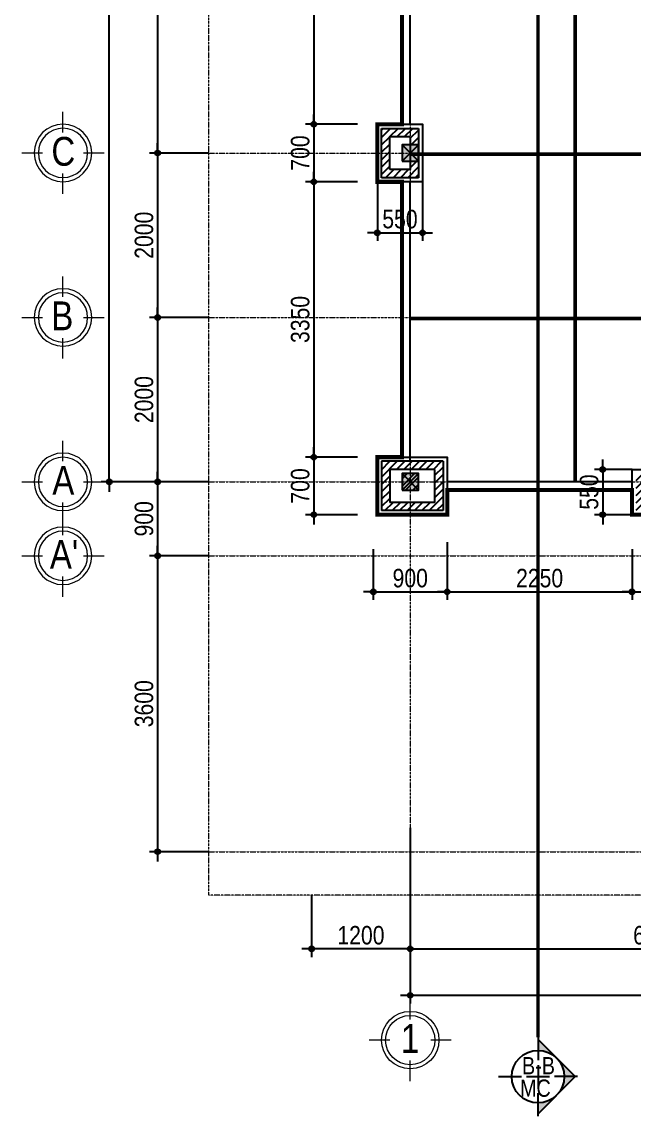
# Model space of a CAD drawing. Extents: x -79995 to 347433, y -157641 to 104789.
# Drawn here: x -17830 to -10377, y -1469 to 11844 of the extents above; entities that cross this region are included whole.
import ezdxf
from ezdxf.enums import TextEntityAlignment as Align

# ---------------------------------------------------------------- set-up
doc = ezdxf.new("R2010")
doc.units = 0
doc.linetypes.add('ACAD_ISO10W100', pattern=[18, 12, -3, 0, -3])
doc.linetypes.add('DASHED2', pattern=[0.375, 0.25, -0.125])
doc.layers.get('0').update_dxf_attribs({"color": 255, "linetype": 'CONTINUOUS'})
doc.layers.get('DEFPOINTS').update_dxf_attribs({"linetype": 'CONTINUOUS'})
for name, color, linetype in [('009', 251, 'CONTINUOUS'), ('daucat', 220, 'CONTINUOUS'), ('DIM', 1, 'CONTINUOUS'), ('KYHIEU', 3, 'CONTINUOUS'), ('TAGS', 60, 'CONTINUOUS'), ('TUONG', 131, 'CONTINUOUS'), ('WALL', 4, 'CONTINUOUS')]:
    doc.layers.add(name, color=color, linetype=linetype)
for name, color, linetype, lineweight in [('NET-THAY', 2, 'CONTINUOUS', 13), ('TEN TRUC', 3, 'CONTINUOUS', 18), ('TRUC', 24, 'CONTINUOUS', 0)]:
    doc.layers.add(name, color=color, linetype=linetype, lineweight=lineweight)
doc.styles.add('HEL-CONDENSE', font='')
doc.styles.get("Standard").update_dxf_attribs({"font": '', "height": 25})
doc.styles.add('VNI-HELVE-CONDENSE', font='')
doc.styles.add('VNI-HELVE-CONDENSEN', font='')
doc.styles.get('HEL-CONDENSE').set_extended_font_data('VNI-Helve-Condense')
doc.styles.get('Standard').set_extended_font_data('VNI-Helve-Condense')
doc.styles.get('VNI-HELVE-CONDENSE').set_extended_font_data('VNI-Helve-Condense')
doc.styles.get('VNI-HELVE-CONDENSEN').set_extended_font_data('VNI-Helve-Condense')
doc.dimstyles.new('D100', dxfattribs={"dimtxt": 225, "dimasz": 1.2, "dimexe": 100, "dimexo": 0, "dimgap": 50, "dimtad": 1, "dimdec": 0, "dimzin": 13, "dimdsep": 46, "dimtxsty": 'HEL-CONDENSE', "dimblk": 'D50', "dimcen": 0, "dimclrd": 1, "dimclre": 1, "dimclrt": 7, "dimadec": 0, "dimazin": 0, "dimtfac": 1, "dimtdec": 0, "dimtmove": 0, "dimatfit": 3, "dimldrblk": 'D50', "dimfxl": 1, "dimtolj": 1, "dimtzin": 13, "dimarcsym": 0})
doc.dimstyles.get("Standard").update_dxf_attribs({"dimtxt": 0.18, "dimasz": 0.18, "dimexe": 0.18, "dimexo": 0.0625, "dimgap": 0.09, "dimtad": 0, "dimtih": 1, "dimtoh": 1, "dimdec": 4, "dimzin": 0, "dimdsep": 46, "dimtxsty": 'Standard', "dimcen": 0.09, "dimadec": 0, "dimazin": 0, "dimtfac": 1, "dimtdec": 4, "dimtofl": 0, "dimtmove": 0, "dimatfit": 3, "dimfxl": 1, "dimtolj": 1, "dimtzin": 0, "dimarcsym": 0})
pattern_1 = [(45, (-1312525.24, -405070), (-44.9012806, 44.9012806), [])]

# ---------------------------------------------------------------- blocks, each defined once
blk = doc.blocks.new('D50')
at = {"layer": 'DIM'}
blk.add_hatch(color=256, dxfattribs=at).paths.add_polyline_path([(25, 0, 1), (-25, 0, 1)])
blk.add_line((25, 0), (100, 0), dxfattribs=at)
blk.add_circle((0, 0), 25, dxfattribs=at)
blk = doc.blocks.new('*D69')
at = {"layer": 'DEFPOINTS', "color": 0, "transparency": 16777216}
for p in [(-13102, 1327), (-7102, 1327), (-7102, 565)]:
    blk.add_point(p, dxfattribs=at)
at = {"layer": 'DIM', "color": 1, "lineweight": -2, "transparency": 16777216}
for p, q in [((-13102, 1327), (-13102, 465)), ((-7102, 1327), (-7102, 465)), ((-13100, 565), (-7103, 565))]:
    blk.add_line(p, q, dxfattribs=at)
at = {"layer": 'DIM', "color": 1, "lineweight": -2, "transparency": 16777216, "xscale": 1.199999999999999, "yscale": 1.199999999999999, "zscale": 1.199999999999999, "rotation": 180}
blk.add_blockref('D50', (-13102, 565), dxfattribs=at)
at = {"layer": 'DIM', "color": 1, "lineweight": -2, "transparency": 16777216, "xscale": 1.199999999999999, "yscale": 1.199999999999999, "zscale": 1.199999999999999}
blk.add_blockref('D50', (-7102, 565), dxfattribs=at)
at = {"layer": 'DIM', "color": 7, "transparency": 16777216, "insert": (-10102, 730), "char_height": 225, "attachment_point": 5, "style": 'HEL-CONDENSE'}
blk.add_mtext('\\A1;6000', dxfattribs=at)
blk = doc.blocks.new('A$C206177D3')
at = {"layer": 'TEN TRUC', "ltscale": 1000}
for p, q in [((-37, 240), (-37, 490)), ((-287, -10), (-537, -10)), ((463, -10), (213, -10)), ((-37, -510), (-37, -260))]:
    blk.add_line(p, q, dxfattribs=at)
blk.add_circle((-37, -10), 350, dxfattribs=at)
at = {"layer": 'TEN TRUC', "color": 254, "ltscale": 1000}
blk.add_circle((-37, -10), 300, dxfattribs=at)
blk = doc.blocks.new('*D78')
at = {"layer": 'DEFPOINTS', "color": 0, "transparency": 16777216}
for p in [(-15556, 14248), (-16177, 10248), (-15556, 10248)]:
    blk.add_point(p, dxfattribs=at)
at = {"layer": 'DIM', "color": 1, "lineweight": -2, "transparency": 16777216}
for p, q in [((-15556, 14248), (-16277, 14248)), ((-16177, 14246), (-16177, 10249)), ((-15556, 10248), (-16277, 10248))]:
    blk.add_line(p, q, dxfattribs=at)
at = {"layer": 'DIM', "color": 1, "lineweight": -2, "transparency": 16777216, "xscale": 1.199999999999999, "yscale": 1.199999999999999, "zscale": 1.199999999999999}
for p, rotation in [((-16177, 14248), 90), ((-16177, 10248), 270)]:
    blk.add_blockref('D50', p, dxfattribs=dict(at, rotation=rotation))
at = {"layer": 'DIM', "color": 7, "transparency": 16777216, "insert": (-16342, 12248), "char_height": 225, "attachment_point": 5, "rotation": 90, "style": 'HEL-CONDENSE'}
blk.add_mtext('\\A1;4000', dxfattribs=at)
blk = doc.blocks.new('*D79')
at = {"layer": 'DEFPOINTS', "color": 0, "transparency": 16777216}
for p in [(-15556, 10248), (-16177, 8248), (-15556, 8248)]:
    blk.add_point(p, dxfattribs=at)
at = {"layer": 'DIM', "color": 1, "lineweight": -2, "transparency": 16777216}
for p, q in [((-15556, 10248), (-16277, 10248)), ((-16177, 10246), (-16177, 8249)), ((-15556, 8248), (-16277, 8248))]:
    blk.add_line(p, q, dxfattribs=at)
at = {"layer": 'DIM', "color": 1, "lineweight": -2, "transparency": 16777216, "xscale": 1.199999999999999, "yscale": 1.199999999999999, "zscale": 1.199999999999999}
for p, rotation in [((-16177, 10248), 90), ((-16177, 8248), 270)]:
    blk.add_blockref('D50', p, dxfattribs=dict(at, rotation=rotation))
at = {"layer": 'DIM', "color": 7, "transparency": 16777216, "insert": (-16342, 9248), "char_height": 225, "attachment_point": 5, "rotation": 90, "style": 'HEL-CONDENSE'}
blk.add_mtext('\\A1;2000', dxfattribs=at)
blk = doc.blocks.new('*D80')
at = {"layer": 'DEFPOINTS', "color": 0, "transparency": 16777216}
for p in [(-16765, 20248), (-15556, 20248), (-15556, 6248)]:
    blk.add_point(p, dxfattribs=at)
at = {"layer": 'DIM', "color": 1, "lineweight": -2, "transparency": 16777216}
for p, q in [((-15556, 20248), (-16865, 20248)), ((-16765, 6249), (-16765, 20246)), ((-15556, 6248), (-16865, 6248))]:
    blk.add_line(p, q, dxfattribs=at)
at = {"layer": 'DIM', "color": 1, "lineweight": -2, "transparency": 16777216, "xscale": 1.199999999999999, "yscale": 1.199999999999999, "zscale": 1.199999999999999}
for p, rotation in [((-16765, 20248), 90), ((-16765, 6248), 270)]:
    blk.add_blockref('D50', p, dxfattribs=dict(at, rotation=rotation))
at = {"layer": 'DIM', "color": 7, "transparency": 16777216, "insert": (-16930, 13248), "char_height": 225, "attachment_point": 5, "rotation": 90, "style": 'HEL-CONDENSE'}
blk.add_mtext('\\A1;14000', dxfattribs=at)
blk = doc.blocks.new('*D81')
at = {"layer": 'DEFPOINTS', "color": 0, "transparency": 16777216}
for p in [(-15556, 8248), (-16177, 6248), (-15556, 6248)]:
    blk.add_point(p, dxfattribs=at)
at = {"layer": 'DIM', "color": 1, "lineweight": -2, "transparency": 16777216}
for p, q in [((-15556, 8248), (-16277, 8248)), ((-16177, 8246), (-16177, 6249)), ((-15556, 6248), (-16277, 6248))]:
    blk.add_line(p, q, dxfattribs=at)
at = {"layer": 'DIM', "color": 1, "lineweight": -2, "transparency": 16777216, "xscale": 1.199999999999999, "yscale": 1.199999999999999, "zscale": 1.199999999999999}
for p, rotation in [((-16177, 8248), 90), ((-16177, 6248), 270)]:
    blk.add_blockref('D50', p, dxfattribs=dict(at, rotation=rotation))
at = {"layer": 'DIM', "color": 7, "transparency": 16777216, "insert": (-16342, 7248), "char_height": 225, "attachment_point": 5, "rotation": 90, "style": 'HEL-CONDENSE'}
blk.add_mtext('\\A1;2000', dxfattribs=at)
blk = doc.blocks.new('*D82')
at = {"layer": 'DEFPOINTS', "color": 0, "transparency": 16777216}
for p in [(-15556, 6248), (-16177, 5348), (-15556, 5348)]:
    blk.add_point(p, dxfattribs=at)
at = {"layer": 'DIM', "color": 1, "lineweight": -2, "transparency": 16777216}
for p, q in [((-15556, 6248), (-16277, 6248)), ((-16177, 6246), (-16177, 5349)), ((-15556, 5348), (-16277, 5348))]:
    blk.add_line(p, q, dxfattribs=at)
at = {"layer": 'DIM', "color": 1, "lineweight": -2, "transparency": 16777216, "xscale": 1.199999999999999, "yscale": 1.199999999999999, "zscale": 1.199999999999999}
for p, rotation in [((-16177, 6248), 90), ((-16177, 5348), 270)]:
    blk.add_blockref('D50', p, dxfattribs=dict(at, rotation=rotation))
at = {"layer": 'DIM', "color": 7, "transparency": 16777216, "insert": (-16342, 5798), "char_height": 225, "attachment_point": 5, "rotation": 90, "style": 'HEL-CONDENSE'}
blk.add_mtext('\\A1;900', dxfattribs=at)
blk = doc.blocks.new('*D83')
at = {"layer": 'DEFPOINTS', "color": 0, "transparency": 16777216}
for p in [(-15556, 5348), (-16177, 1748), (-15556, 1748)]:
    blk.add_point(p, dxfattribs=at)
at = {"layer": 'DIM', "color": 1, "lineweight": -2, "transparency": 16777216}
for p, q in [((-15556, 5348), (-16277, 5348)), ((-16177, 5346), (-16177, 1749)), ((-15556, 1748), (-16277, 1748))]:
    blk.add_line(p, q, dxfattribs=at)
at = {"layer": 'DIM', "color": 1, "lineweight": -2, "transparency": 16777216, "xscale": 1.199999999999999, "yscale": 1.199999999999999, "zscale": 1.199999999999999}
for p, rotation in [((-16177, 5348), 90), ((-16177, 1748), 270)]:
    blk.add_blockref('D50', p, dxfattribs=dict(at, rotation=rotation))
at = {"layer": 'DIM', "color": 7, "transparency": 16777216, "insert": (-16342, 3548), "char_height": 225, "attachment_point": 5, "rotation": 90, "style": 'HEL-CONDENSE'}
blk.add_mtext('\\A1;3600', dxfattribs=at)
blk = doc.blocks.new('*D84')
at = {"layer": 'DEFPOINTS', "color": 0, "transparency": 16777216}
for p in [(-14302, 1218), (-13102, 1218), (-14302, 565)]:
    blk.add_point(p, dxfattribs=at)
at = {"layer": 'DIM', "color": 1, "lineweight": -2, "transparency": 16777216}
for p, q in [((-14302, 1218), (-14302, 465)), ((-13102, 1218), (-13102, 465)), ((-13103, 565), (-14300, 565))]:
    blk.add_line(p, q, dxfattribs=at)
at = {"layer": 'DIM', "color": 1, "lineweight": -2, "transparency": 16777216, "xscale": 1.199999999999999, "yscale": 1.199999999999999, "zscale": 1.199999999999999, "rotation": 180}
blk.add_blockref('D50', (-14302, 565), dxfattribs=at)
at = {"layer": 'DIM', "color": 1, "lineweight": -2, "transparency": 16777216, "xscale": 1.199999999999999, "yscale": 1.199999999999999, "zscale": 1.199999999999999}
blk.add_blockref('D50', (-13102, 565), dxfattribs=at)
at = {"layer": 'DIM', "color": 7, "transparency": 16777216, "insert": (-13702, 730), "char_height": 225, "attachment_point": 5, "style": 'HEL-CONDENSE'}
blk.add_mtext('\\A1;1200', dxfattribs=at)
blk = doc.blocks.new('A$C225A2996')
at = {"layer": 'WALL'}
blk.add_hatch(color=4, dxfattribs=at).paths.add_polyline_path([(531, 82), (731, 82), (731, 282), (531, 282)])
at = {"layer": 'WALL', "color": 4}
for p, q in [((531, 282), (731, 82)), ((531, 82), (731, 282))]:
    blk.add_line(p, q, dxfattribs=at)
blk.add_lwpolyline([(531, 82), (731, 82), (731, 282), (531, 282)], close=True, dxfattribs=at)
blk = doc.blocks.new('mc2')
at = {"layer": 'KYHIEU', "ltscale": 0.7}
h = blk.add_hatch(color=256, dxfattribs=at)
h.paths.add_polyline_path([(600, 400), (600, 566), (317, 283, -0.198912)])
h.paths.add_polyline_path([(200, 0, -0.198912), (317, 283), (34, 0)])
h.paths.add_polyline_path([(317, -283, -0.198912), (200, 0), (34, 0)])
h.paths.add_polyline_path([(600, -566), (600, -400, -0.198912), (317, -283)])
for p, q in [((600, 566), (34, 0)), ((600, 600), (600, 250)), ((600, -175), (600, 175)), ((0, 0), (350, 0)), ((600, -566), (34, 0)), ((775, 0), (425, 0)), ((1200, 0), (850, 0)), ((600, -600), (600, -250))]:
    blk.add_line(p, q, dxfattribs=at)
blk.add_circle((600, 0), 400, dxfattribs=at)
at = {"style": 'VNI-HELVE-CONDENSE'}
for height, p in [(300, (612, 182)), (225, (609, -187))]:
    blk.add_attdef('A', text='', height=height, dxfattribs=at).set_placement(p, align=Align.MIDDLE_CENTER)
blk = doc.blocks.new('*D117')
at = {"layer": 'DEFPOINTS', "color": 0, "transparency": 16777216}
for p in [(-12652, 5513), (-13552, 5430), (-12652, 4910)]:
    blk.add_point(p, dxfattribs=at)
at = {"layer": 'DIM', "color": 1, "lineweight": -2, "transparency": 16777216}
for p, q in [((-12652, 5513), (-12652, 4810)), ((-13552, 5430), (-13552, 4810)), ((-13550, 4910), (-12653, 4910))]:
    blk.add_line(p, q, dxfattribs=at)
at = {"layer": 'DIM', "color": 1, "lineweight": -2, "transparency": 16777216, "xscale": 1.199999999999999, "yscale": 1.199999999999999, "zscale": 1.199999999999999, "rotation": 180}
blk.add_blockref('D50', (-13552, 4910), dxfattribs=at)
at = {"layer": 'DIM', "color": 1, "lineweight": -2, "transparency": 16777216, "xscale": 1.199999999999999, "yscale": 1.199999999999999, "zscale": 1.199999999999999}
blk.add_blockref('D50', (-12652, 4910), dxfattribs=at)
at = {"layer": 'DIM', "color": 7, "transparency": 16777216, "insert": (-13102, 5075), "char_height": 225, "attachment_point": 5, "style": 'HEL-CONDENSE'}
blk.add_mtext('\\A1;900', dxfattribs=at)
blk = doc.blocks.new('*D118')
at = {"layer": 'DEFPOINTS', "color": 0, "transparency": 16777216}
for p in [(-12652, 5513), (-10402, 5430), (-10402, 4910)]:
    blk.add_point(p, dxfattribs=at)
at = {"layer": 'DIM', "color": 1, "lineweight": -2, "transparency": 16777216}
for p, q in [((-12652, 5513), (-12652, 4810)), ((-10402, 5430), (-10402, 4810)), ((-12650, 4910), (-10403, 4910))]:
    blk.add_line(p, q, dxfattribs=at)
at = {"layer": 'DIM', "color": 1, "lineweight": -2, "transparency": 16777216, "xscale": 1.199999999999999, "yscale": 1.199999999999999, "zscale": 1.199999999999999, "rotation": 180}
blk.add_blockref('D50', (-12652, 4910), dxfattribs=at)
at = {"layer": 'DIM', "color": 1, "lineweight": -2, "transparency": 16777216, "xscale": 1.199999999999999, "yscale": 1.199999999999999, "zscale": 1.199999999999999}
blk.add_blockref('D50', (-10402, 4910), dxfattribs=at)
at = {"layer": 'DIM', "color": 7, "transparency": 16777216, "insert": (-11527, 5075), "char_height": 225, "attachment_point": 5, "style": 'HEL-CONDENSE'}
blk.add_mtext('\\A1;2250', dxfattribs=at)
blk = doc.blocks.new('*D119')
at = {"layer": 'DEFPOINTS', "color": 0, "transparency": 16777216}
for p in [(-10402, 5430), (-9702, 5430), (-9702, 4910)]:
    blk.add_point(p, dxfattribs=at)
at = {"layer": 'DIM', "color": 1, "lineweight": -2, "transparency": 16777216}
for p, q in [((-10402, 5430), (-10402, 4810)), ((-9702, 5430), (-9702, 4810)), ((-10400, 4910), (-9703, 4910))]:
    blk.add_line(p, q, dxfattribs=at)
at = {"layer": 'DIM', "color": 1, "lineweight": -2, "transparency": 16777216, "xscale": 1.199999999999999, "yscale": 1.199999999999999, "zscale": 1.199999999999999, "rotation": 180}
blk.add_blockref('D50', (-10402, 4910), dxfattribs=at)
at = {"layer": 'DIM', "color": 1, "lineweight": -2, "transparency": 16777216, "xscale": 1.199999999999999, "yscale": 1.199999999999999, "zscale": 1.199999999999999}
blk.add_blockref('D50', (-9702, 4910), dxfattribs=at)
at = {"layer": 'DIM', "color": 7, "transparency": 16777216, "insert": (-10052, 5075), "char_height": 225, "attachment_point": 5, "style": 'HEL-CONDENSE'}
blk.add_mtext('\\A1;700', dxfattribs=at)
blk = doc.blocks.new('*D145')
at = {"layer": 'DEFPOINTS', "color": 0, "transparency": 16777216}
for p in [(-13742, 13898), (-14276, 10598), (-13742, 10598)]:
    blk.add_point(p, dxfattribs=at)
at = {"layer": 'DIM', "color": 1, "lineweight": -2, "transparency": 16777216}
for p, q in [((-13742, 13898), (-14376, 13898)), ((-14276, 13896), (-14276, 10599)), ((-13742, 10598), (-14376, 10598))]:
    blk.add_line(p, q, dxfattribs=at)
at = {"layer": 'DIM', "color": 1, "lineweight": -2, "transparency": 16777216, "xscale": 1.199999999999999, "yscale": 1.199999999999999, "zscale": 1.199999999999999}
for p, rotation in [((-14276, 13898), 90), ((-14276, 10598), 270)]:
    blk.add_blockref('D50', p, dxfattribs=dict(at, rotation=rotation))
at = {"layer": 'DIM', "color": 7, "transparency": 16777216, "insert": (-14441, 12248), "char_height": 225, "attachment_point": 5, "rotation": 90, "style": 'HEL-CONDENSE'}
blk.add_mtext('\\A1;3300', dxfattribs=at)
blk = doc.blocks.new('*D146')
at = {"layer": 'DEFPOINTS', "color": 0, "transparency": 16777216}
for p in [(-13742, 10598), (-14276, 9898), (-13742, 9898)]:
    blk.add_point(p, dxfattribs=at)
at = {"layer": 'DIM', "color": 1, "lineweight": -2, "transparency": 16777216}
for p, q in [((-13742, 10598), (-14376, 10598)), ((-14276, 10596), (-14276, 9899)), ((-13742, 9898), (-14376, 9898))]:
    blk.add_line(p, q, dxfattribs=at)
at = {"layer": 'DIM', "color": 1, "lineweight": -2, "transparency": 16777216, "xscale": 1.199999999999999, "yscale": 1.199999999999999, "zscale": 1.199999999999999}
for p, rotation in [((-14276, 10598), 90), ((-14276, 9898), 270)]:
    blk.add_blockref('D50', p, dxfattribs=dict(at, rotation=rotation))
at = {"layer": 'DIM', "color": 7, "transparency": 16777216, "insert": (-14441, 10248), "char_height": 225, "attachment_point": 5, "rotation": 90, "style": 'HEL-CONDENSE'}
blk.add_mtext('\\A1;700', dxfattribs=at)
blk = doc.blocks.new('*D147')
at = {"layer": 'DEFPOINTS', "color": 0, "transparency": 16777216}
for p in [(-13742, 9898), (-14276, 6548), (-13742, 6548)]:
    blk.add_point(p, dxfattribs=at)
at = {"layer": 'DIM', "color": 1, "lineweight": -2, "transparency": 16777216}
for p, q in [((-13742, 9898), (-14376, 9898)), ((-14276, 9896), (-14276, 6549)), ((-13742, 6548), (-14376, 6548))]:
    blk.add_line(p, q, dxfattribs=at)
at = {"layer": 'DIM', "color": 1, "lineweight": -2, "transparency": 16777216, "xscale": 1.199999999999999, "yscale": 1.199999999999999, "zscale": 1.199999999999999}
for p, rotation in [((-14276, 9898), 90), ((-14276, 6548), 270)]:
    blk.add_blockref('D50', p, dxfattribs=dict(at, rotation=rotation))
at = {"layer": 'DIM', "color": 7, "transparency": 16777216, "insert": (-14441, 8223), "char_height": 225, "attachment_point": 5, "rotation": 90, "style": 'HEL-CONDENSE'}
blk.add_mtext('\\A1;3350', dxfattribs=at)
blk = doc.blocks.new('*D148')
at = {"layer": 'DEFPOINTS', "color": 0, "transparency": 16777216}
for p in [(-13742, 6548), (-14276, 5848), (-13742, 5848)]:
    blk.add_point(p, dxfattribs=at)
at = {"layer": 'DIM', "color": 1, "lineweight": -2, "transparency": 16777216}
for p, q in [((-13742, 6548), (-14376, 6548)), ((-14276, 6546), (-14276, 5849)), ((-13742, 5848), (-14376, 5848))]:
    blk.add_line(p, q, dxfattribs=at)
at = {"layer": 'DIM', "color": 1, "lineweight": -2, "transparency": 16777216, "xscale": 1.199999999999999, "yscale": 1.199999999999999, "zscale": 1.199999999999999}
for p, rotation in [((-14276, 6548), 90), ((-14276, 5848), 270)]:
    blk.add_blockref('D50', p, dxfattribs=dict(at, rotation=rotation))
at = {"layer": 'DIM', "color": 7, "transparency": 16777216, "insert": (-14441, 6198), "char_height": 225, "attachment_point": 5, "rotation": 90, "style": 'HEL-CONDENSE'}
blk.add_mtext('\\A1;700', dxfattribs=at)
blk = doc.blocks.new('*D149')
at = {"layer": '009', "color": 1, "lineweight": -2, "transparency": 16777216}
for p, q in [((-13102, 2040), (-13102, -100)), ((19898, 1748), (19898, -100)), ((19897, 0), (-13100, 0))]:
    blk.add_line(p, q, dxfattribs=at)
at = {"layer": 'DEFPOINTS', "color": 0, "transparency": 16777216}
for p in [(-13102, 2040), (19898, 1748), (-13102, 0)]:
    blk.add_point(p, dxfattribs=at)
at = {"layer": '009', "color": 1, "lineweight": -2, "transparency": 16777216, "xscale": 1.199999999999999, "yscale": 1.199999999999999, "zscale": 1.199999999999999, "rotation": 180}
blk.add_blockref('D50', (-13102, 0), dxfattribs=at)
at = {"layer": '009', "color": 1, "lineweight": -2, "transparency": 16777216, "xscale": 1.199999999999999, "yscale": 1.199999999999999, "zscale": 1.199999999999999}
blk.add_blockref('D50', (19898, 0), dxfattribs=at)
at = {"layer": '009', "color": 7, "transparency": 16777216, "insert": (3398, 165), "char_height": 225, "attachment_point": 5, "style": 'HEL-CONDENSE'}
blk.add_mtext('\\A1;33000', dxfattribs=at)
blk = doc.blocks.new('*D154')
at = {"layer": '009', "color": 1, "lineweight": -2, "transparency": 16777216}
for p, q in [((-13502, 9898), (-13502, 9178)), ((-12952, 9898), (-12952, 9178)), ((-13500, 9278), (-12953, 9278))]:
    blk.add_line(p, q, dxfattribs=at)
at = {"layer": 'DEFPOINTS', "color": 0, "transparency": 16777216}
for p in [(-13502, 9898), (-12952, 9898), (-12952, 9278)]:
    blk.add_point(p, dxfattribs=at)
at = {"layer": '009', "color": 1, "lineweight": -2, "transparency": 16777216, "xscale": 1.199999999999999, "yscale": 1.199999999999999, "zscale": 1.199999999999999, "rotation": 180}
blk.add_blockref('D50', (-13502, 9278), dxfattribs=at)
at = {"layer": '009', "color": 1, "lineweight": -2, "transparency": 16777216, "xscale": 1.199999999999999, "yscale": 1.199999999999999, "zscale": 1.199999999999999}
blk.add_blockref('D50', (-12952, 9278), dxfattribs=at)
at = {"layer": '009', "color": 7, "transparency": 16777216, "insert": (-13227, 9443), "char_height": 225, "attachment_point": 5, "style": 'HEL-CONDENSE'}
blk.add_mtext('\\A1;550', dxfattribs=at)
blk = doc.blocks.new('*D155')
at = {"layer": '009', "color": 1, "lineweight": -2, "transparency": 16777216}
for p, q in [((-10402, 6398), (-10859, 6398)), ((-10759, 6396), (-10759, 5849)), ((-10402, 5848), (-10859, 5848))]:
    blk.add_line(p, q, dxfattribs=at)
at = {"layer": 'DEFPOINTS', "color": 0, "transparency": 16777216}
for p in [(-10402, 6398), (-10759, 5848), (-10402, 5848)]:
    blk.add_point(p, dxfattribs=at)
at = {"layer": '009', "color": 1, "lineweight": -2, "transparency": 16777216, "xscale": 1.199999999999999, "yscale": 1.199999999999999, "zscale": 1.199999999999999}
for p, rotation in [((-10759, 6398), 90), ((-10759, 5848), 270)]:
    blk.add_blockref('D50', p, dxfattribs=dict(at, rotation=rotation))
at = {"layer": '009', "color": 7, "transparency": 16777216, "insert": (-10924, 6123), "char_height": 225, "attachment_point": 5, "rotation": 90, "style": 'HEL-CONDENSE'}
blk.add_mtext('\\A1;550', dxfattribs=at)

msp = doc.modelspace()

# ---------------------------------------------------------------- hatches: boundary and pattern name
at = {"layer": '009'}
h = msp.add_hatch(dxfattribs=at)
h.set_pattern_fill('ANSI31', color=256, scale=20, style=0)
h.set_pattern_definition(pattern_1)
h.paths.add_polyline_path([(-13351.548, 14447.64), (-13101.548, 14447.64), (-13101.548, 14347.64), (-13001.548, 14347.64), (-13001.548, 14547.64), (-13451.548, 14547.64), (-13451.548, 13947.64), (-13001.548, 13947.64), (-13001.548, 14147.64), (-13101.548, 14147.64), (-13101.548, 14047.64), (-13351.548, 14047.64)])
h.paths.add_polyline_path([(-13451.548, 9947.64), (-13001.548, 9947.64), (-13001.548, 10147.64), (-13101.548, 10147.64), (-13101.548, 10047.64), (-13351.548, 10047.64), (-13351.548, 10447.64), (-13101.548, 10447.64), (-13101.548, 10347.64), (-13001.548, 10347.64), (-13001.548, 10547.64), (-13451.548, 10547.64)])
h = msp.add_hatch(dxfattribs=at)
h.set_pattern_fill('ANSI31', color=256, scale=20, style=0)
h.set_pattern_definition(pattern_1)
h.paths.add_polyline_path([(-12701.548, 6497.64), (-13451.548, 6497.64), (-13451.548, 5897.64), (-12701.548, 5897.64)])
h.paths.add_polyline_path([(-12801.548, 6397.64), (-12801.548, 5997.64), (-13351.548, 5997.64), (-13351.548, 6397.64)], flags=16)
h.paths.add_polyline_path([(-13001.548, 6347.64), (-13001.548, 6147.64), (-13201.548, 6147.64), (-13201.548, 6347.64)], flags=0)
h.paths.add_polyline_path([(-10351.548, 6347.64), (-10351.548, 5897.64), (-9751.548, 5897.64), (-9751.548, 6347.64)])
h.paths.add_polyline_path([(-10251.548, 6247.64), (-9851.548, 6247.64), (-9851.548, 5997.64), (-10251.548, 5997.64)], flags=16)
h.paths.add_polyline_path([(-7401.548, 6497.64), (-7401.548, 5897.64), (-6801.548, 5897.64), (-6801.548, 6497.64)])
h.paths.add_polyline_path([(-7301.548, 6397.64), (-6901.548, 6397.64), (-6901.548, 5997.64), (-7301.548, 5997.64)], flags=16)
h.paths.add_polyline_path([(-7201.548, 6347.64), (-7001.548, 6347.64), (-7001.548, 6147.64), (-7201.548, 6147.64)], flags=0)

# ---------------------------------------------------------------- linework, layer by layer
for points in [[(-11101.548, 6247.64), (-11101.548, 20147.64)], [(-11081.548, 6247.64), (-11081.548, 20147.64)], [(-13201.548, 10597.64), (-13201.548, 13897.64)], [(-13101.548, 10597.64), (-13101.548, 13897.64)], [(-13101.548, 10247.64), (-7001.548, 10247.64)], [(-13101.548, 10227.64), (-7001.548, 10227.64)], [(-13201.548, 6547.64), (-13201.548, 9897.64)], [(-13101.548, 6497.64), (-13101.548, 9897.64)], [(-13101.548, 8247.64), (-7101.548, 8247.64)], [(-13101.548, 8227.64), (-7101.548, 8227.64)], [(-10401.548, 6247.64), (-12651.548, 6247.64)], [(-10401.548, 6147.64), (-12651.548, 6147.64)]]:
    msp.add_lwpolyline(points)
at = {"const_width": 50}
msp.add_lwpolyline([(-3751.548, 9847.64), (-4451.548, 9847.64), (-7001.548, 9897.64), (-7001.548, 6547.64), (-6751.548, 6547.64), (-6751.548, 5847.64), (-9701.548, 5847.64), (-10401.548, 5847.64), (-10401.548, 6147.64), (-12651.548, 6147.64), (-12651.548, 5847.64), (-13501.548, 5847.64), (-13501.548, 6547.64), (-13201.548, 6547.64), (-13201.548, 9897.64), (-13501.548, 9897.64), (-13501.548, 10597.64), (-13201.548, 10597.64), (-13201.548, 13897.64)], dxfattribs=at)
at = {"layer": 'daucat', "linetype": 'DASHED2', "ltscale": 2000, "const_width": 40}
msp.add_lwpolyline([(-11546.432, 22319.896), (-11546.432, -509.266)], dxfattribs=at)
at = {"layer": 'NET-THAY', "linetype": 'ByBlock', "lineweight": -2}
for points in [[(-13501.548, 10597.64), (-12951.548, 10597.64), (-12951.548, 9897.64), (-13501.548, 9897.64)], [(-13501.548, 6547.64), (-12651.548, 6547.64), (-12651.548, 5847.64), (-13501.548, 5847.64)], [(-10401.548, 6397.64), (-9701.548, 6397.64), (-9701.548, 5847.64), (-10401.548, 5847.64)]]:
    msp.add_lwpolyline(points, close=True, dxfattribs=at)
at = {"layer": 'TRUC', "linetype": 'ACAD_ISO10W100', "ltscale": 0.2}
msp.add_lwpolyline([(-15555.532, 22319.896), (22214.78, 22319.896), (22214.78, 1217.867), (-15555.532, 1217.867)], close=True, dxfattribs=at)
for points in [[(-13101.548, 22319.896), (-13101.548, 1217.867)], [(-15555.532, 10247.64), (22214.78, 10247.64)], [(-15555.532, 8247.64), (22214.78, 8247.64)], [(-15555.532, 8247.64), (22214.78, 8247.64)], [(-15555.532, 6247.64), (22214.78, 6247.64)], [(-15555.532, 5347.64), (22214.78, 5347.64)], [(-15555.532, 1747.64), (22214.78, 1747.64)]]:
    msp.add_lwpolyline(points, dxfattribs=at)
at = {"layer": 'TUONG'}
for p, q in [((-13451.548, 9947.64), (-13451.548, 10547.64)), ((-13451.548, 10547.64), (-13001.548, 10547.64)), ((-13001.548, 10547.64), (-13001.548, 9947.64)), ((-13351.548, 10047.64), (-13351.548, 10447.64)), ((-13351.548, 10447.64), (-13101.548, 10447.64)), ((-13101.548, 10447.64), (-13101.548, 10047.64)), ((-13101.548, 10047.64), (-13351.548, 10047.64)), ((-13001.548, 9947.64), (-13451.548, 9947.64)), ((-12701.548, 6497.64), (-12701.548, 5897.64)), ((-12801.548, 5997.64), (-13351.548, 5997.64)), ((-12701.548, 5897.64), (-13451.548, 5897.64))]:
    msp.add_line(p, q, dxfattribs=at)
at = {"layer": 'TUONG', "color": 4}
for p, q in [((-12701.548, 6497.64), (-13451.548, 6497.64)), ((-13451.548, 6497.64), (-13451.548, 5897.64)), ((-12801.548, 6397.64), (-13351.548, 6397.64)), ((-13351.548, 6397.64), (-13351.548, 5997.64)), ((-12801.548, 5997.64), (-12801.548, 6397.64))]:
    msp.add_line(p, q, dxfattribs=at)

# ---------------------------------------------------------------- block references
at = {"layer": 'KYHIEU', "ltscale": 0.7}
ref = msp.add_blockref('mc2', (-11066.432, -989.266), dxfattribs=dict(at, xscale=0.8000000007450581, yscale=0.7999999995809048, zscale=0.8, rotation=180))
ref.add_attrib('A', 'MC', dxfattribs={"layer": '0', "height": 210, "style": 'VNI-HELVE-CONDENSE'}).set_placement((-11578.603, -1129.266), align=Align.MIDDLE_CENTER)
ref.add_attrib('A', 'B-B', dxfattribs={"layer": '0', "height": 210, "style": 'VNI-HELVE-CONDENSE'}).set_placement((-11540.794, -856.161), align=Align.MIDDLE_CENTER)
at = {"layer": 'TAGS', "ltscale": 1000}
ref = msp.add_blockref('A$C206177D3', (-17366.126, 10259.539), dxfattribs=dict(at, xscale=-1))
ref.add_attrib('A', 'C', dxfattribs={"color": 7, "ltscale": 1000, "height": 350, "style": 'VNI-HELVE-CONDENSEN'}).set_placement((-17325.022, 10093.901), align=Align.CENTER)
ref = msp.add_blockref('A$C206177D3', (-17366.126, 8257.493), dxfattribs=dict(at, xscale=-1))
ref.add_attrib('A', 'B', dxfattribs={"color": 7, "ltscale": 1000, "height": 350, "style": 'VNI-HELVE-CONDENSEN'}).set_placement((-17337.155, 8091.855), align=Align.CENTER)
ref = msp.add_blockref('A$C206177D3', (-17366.126, 6257.493), dxfattribs=dict(at, xscale=-1))
ref.add_attrib('A', 'A', dxfattribs={"color": 7, "ltscale": 1000, "height": 350, "style": 'VNI-HELVE-CONDENSEN'}).set_placement((-17325.022, 6091.855), align=Align.CENTER)
ref = msp.add_blockref('A$C206177D3', (-17366.126, 5357.493), dxfattribs=dict(at, xscale=-1))
ref.add_attrib('A', "A'", dxfattribs={"color": 7, "ltscale": 1000, "height": 350, "style": 'VNI-HELVE-CONDENSEN'}).set_placement((-17315.949, 5191.855), align=Align.CENTER)
ref = msp.add_blockref('A$C206177D3', (-13064.926, -534.454), dxfattribs=at)
ref.add_attrib('A', '1', dxfattribs={"color": 7, "ltscale": 1000, "height": 350, "style": 'VNI-HELVE-CONDENSEN'}).set_placement((-13103.23, -700.092), align=Align.CENTER)
at = {"layer": 'TUONG', "color": 4}
for p in [(-13732.938, 10066.007), (-13732.938, 6066.007)]:
    msp.add_blockref('A$C225A2996', p, dxfattribs=at)

# ---------------------------------------------------------------- dimensions: what is measured, and where the dimension line sits
at = {"layer": '009'}
for base, p1, p2, picture, middle in [((-12951.548, 9277.729), (-13501.548, 9897.64), (-12951.548, 9897.64), '*D154', (-13226.548, 9442.629)), ((-13101.548, 0), (19898.452, 1747.64), (-13101.548, 2040), '*D149', (3398.452, 164.9))]:
    dim = msp.add_linear_dim(base=base, p1=p1, p2=p2, dimstyle='D100', dxfattribs=at)
    dim.commit()
    dim.dimension.update_dxf_attribs({"geometry": picture, "text_midpoint": middle})
dim = msp.add_linear_dim(base=(-10758.812, 5847.64), p1=(-10401.548, 6397.64), p2=(-10401.548, 5847.64), angle=90, dimstyle='D100', dxfattribs=at)
dim.commit()
dim.dimension.update_dxf_attribs({"geometry": '*D155', "text_midpoint": (-10923.712, 6122.64)})
at = {"layer": 'DIM'}
for p1, p2, distance, picture, middle in [((-15555.532, 6247.64), (-15555.532, 20247.64), 1209.184, '*D80', (-16929.616, 13247.64)), ((-13101.548, 1326.506), (-7101.548, 1326.506), -761.604, '*D69', (-10101.548, 729.802))]:
    dim = msp.add_aligned_dim(p1=p1, p2=p2, distance=distance, dimstyle='D100', dxfattribs=at)
    dim.commit()
    dim.dimension.update_dxf_attribs({"geometry": picture, "text_midpoint": middle})
for base, p1, p2, dimstyle, override, picture, middle in [((-16177.392, 10247.64), (-15555.532, 14247.64), (-15555.532, 10247.64), 'D100', {"dimtmove": 1}, '*D78', (-16342.292, 12247.64)), ((-14276.438, 10597.64), (-13741.542, 13897.64), (-13741.542, 10597.64), 'D100', {"dimtmove": 1}, '*D145', (-14441.338, 12247.64)), ((-14276.438, 9897.64), (-13741.542, 10597.64), (-13741.542, 9897.64), 'D100', {"dimtmove": 1}, '*D146', (-14441.338, 10247.64)), ((-16177.392, 8247.64), (-15555.532, 10247.64), (-15555.532, 8247.64), 'D100', {"dimtmove": 1}, '*D79', (-16342.292, 9247.64)), ((-14276.438, 6547.64), (-13741.542, 9897.64), (-13741.542, 6547.64), 'D100', {"dimtmove": 1}, '*D147', (-14441.338, 8222.64)), ((-16177.392, 6247.64), (-15555.532, 8247.64), (-15555.532, 6247.64), 'D100', {"dimtmove": 1}, '*D81', (-16342.292, 7247.64)), ((-14276.438, 5847.64), (-13741.542, 6547.64), (-13741.542, 5847.64), 'D100', {"dimtmove": 1}, '*D148', (-14441.338, 6197.64)), ((-16177.392, 5347.64), (-15555.532, 6247.64), (-15555.532, 5347.64), 'D100', {"dimtmove": 1}, '*D82', (-16342.292, 5797.64)), ((-16177.392, 1747.64), (-15555.532, 5347.64), (-15555.532, 1747.64), 'Standard', {"dimtxt": 225, "dimasz": 1.2, "dimexe": 100, "dimexo": 0, "dimgap": 50, "dimtad": 1, "dimtih": 0, "dimtoh": 0, "dimdec": 2, "dimzin": 13, "dimtxsty": 'HEL-CONDENSE', "dimblk": 'D50', "dimcen": 0, "dimclrd": 1, "dimclre": 1, "dimclrt": 7, "dimtdec": 2, "dimtofl": 1, "dimldrblk": 'D50', "dimtzin": 13}, '*D83', (-16342.292, 3547.64))]:
    dim = msp.add_linear_dim(base=base, p1=p1, p2=p2, angle=90, dimstyle=dimstyle, override=override, dxfattribs=at)
    dim.commit()
    dim.dimension.update_dxf_attribs({"geometry": picture, "text_midpoint": middle})
dim = msp.add_linear_dim(base=(-12651.548, 4910.179), p1=(-13551.548, 5429.594), p2=(-12651.548, 5512.709), dimstyle='D100', dxfattribs=at)
dim.commit()
dim.dimension.update_dxf_attribs({"geometry": '*D117', "text_midpoint": (-13101.548, 5075.079)})
for base, p1, p2, dimstyle, override, picture, middle in [((-10401.548, 4910.179), (-12651.548, 5512.709), (-10401.548, 5429.594), 'D100', {"dimtmove": 1}, '*D118', (-11526.548, 5075.079)), ((-9701.548, 4910.179), (-10401.548, 5429.594), (-9701.548, 5429.594), 'D100', {"dimtmove": 1}, '*D119', (-10051.548, 5075.079)), ((-14301.548, 564.902), (-13101.548, 1217.867), (-14301.548, 1217.867), 'Standard', {"dimtxt": 225, "dimasz": 1.2, "dimexe": 100, "dimexo": 0, "dimgap": 50, "dimtad": 1, "dimtih": 0, "dimtoh": 0, "dimdec": 2, "dimzin": 13, "dimtxsty": 'HEL-CONDENSE', "dimblk": 'D50', "dimcen": 0, "dimclrd": 1, "dimclre": 1, "dimclrt": 7, "dimtdec": 2, "dimtofl": 1, "dimldrblk": 'D50', "dimtzin": 13}, '*D84', (-13701.548, 729.802))]:
    dim = msp.add_linear_dim(base=base, p1=p1, p2=p2, dimstyle=dimstyle, override=override, dxfattribs=at)
    dim.commit()
    dim.dimension.update_dxf_attribs({"geometry": picture, "text_midpoint": middle})

doc.saveas('drawing.dxf')
